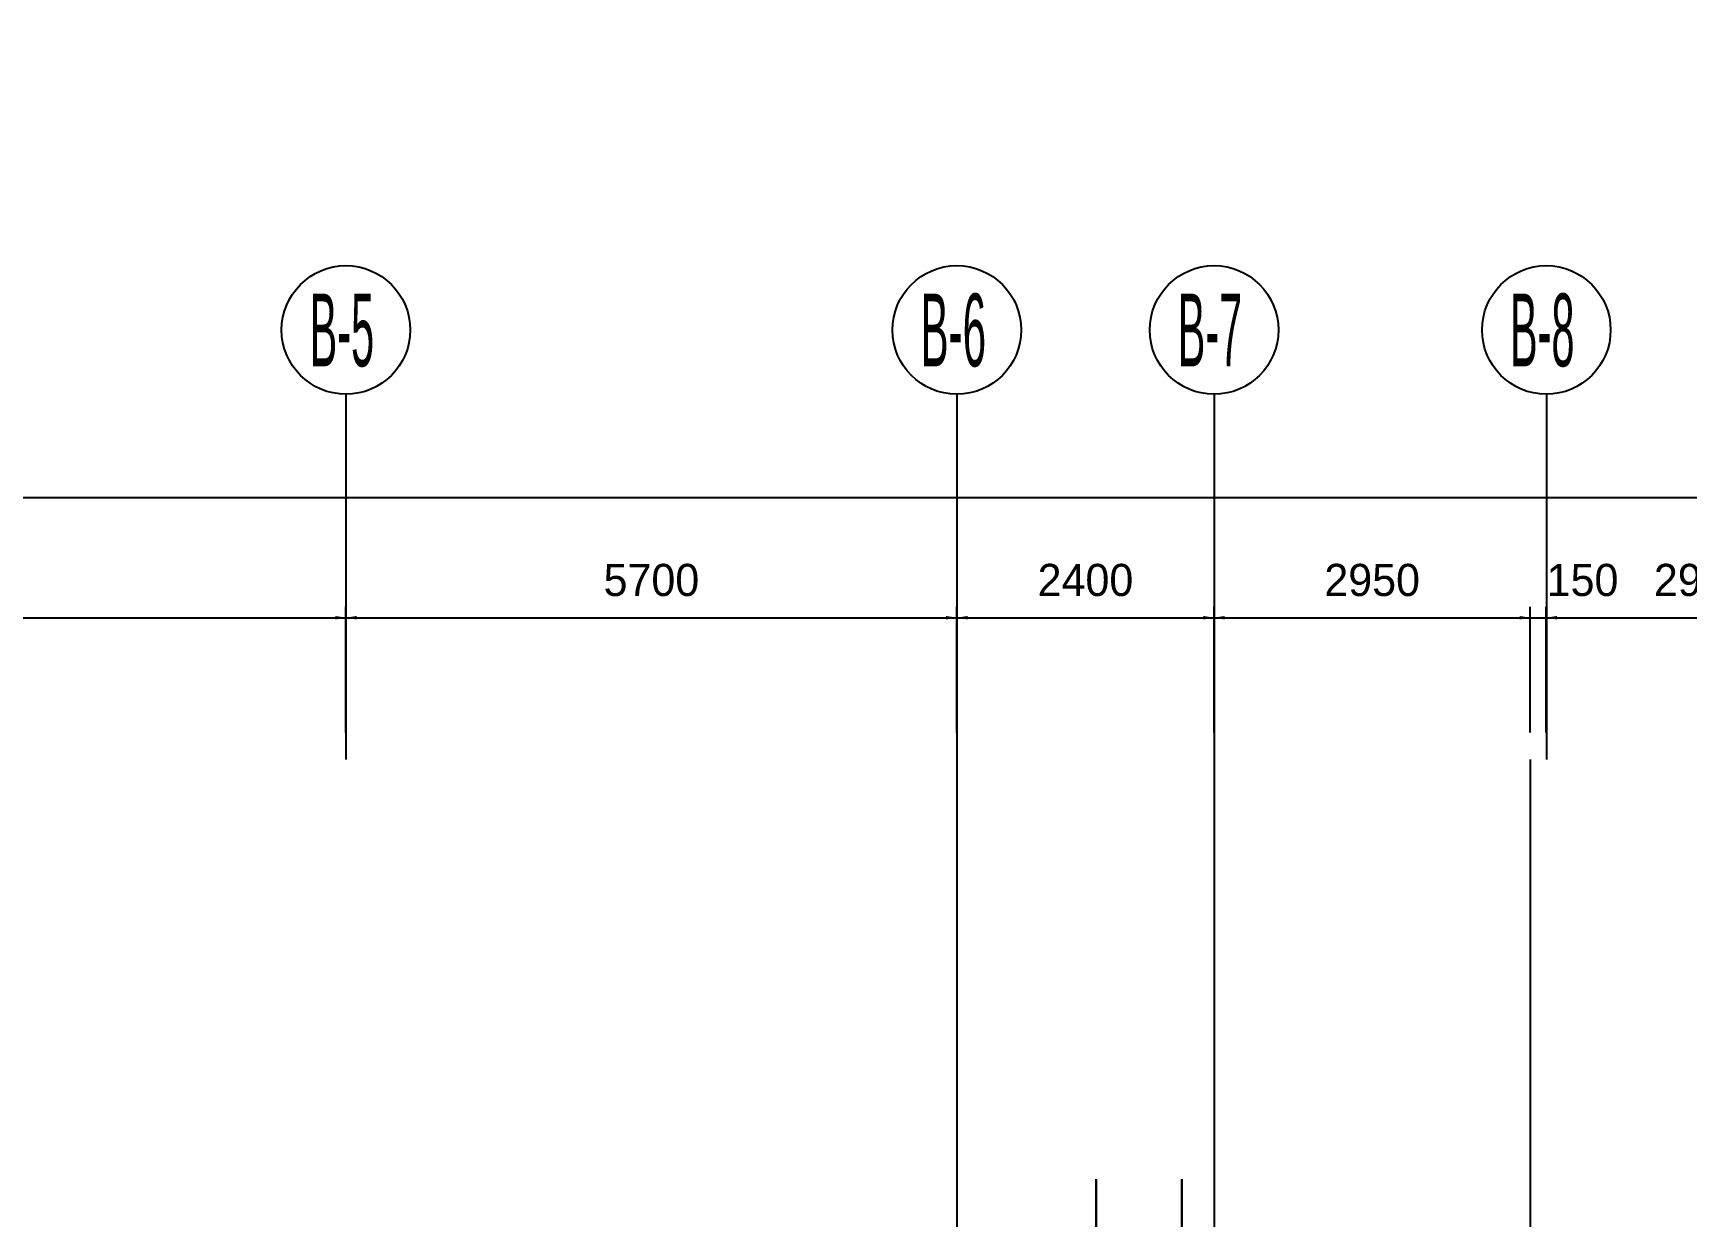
# Model space of a CAD drawing. Extents: x 387171 to 699106, y 11966 to 245688.
# Drawn here: x 521739 to 537170, y 234646 to 245688 of the extents above; entities that cross this region are included whole.
import ezdxf

# ---------------------------------------------------------------- set-up
doc = ezdxf.new("R2010")
doc.units = 0
doc.header["$LTSCALE"] = 100
doc.header["$MEASUREMENT"] = 0
for name, color, linetype in [('DOTE', 253, 'Continuous'), ('L-AXIS', 3, 'Continuous'), ('Q-dote', 253, 'Continuous')]:
    doc.layers.add(name, color=color, linetype=linetype)
doc.styles.add('tk', font='tk')
doc.dimstyles.get("Standard").update_dxf_attribs({"dimtxt": 300, "dimasz": 100, "dimexe": 100, "dimexo": 250, "dimgap": 100, "dimtad": 0, "dimtoh": 1, "dimdec": 0, "dimdsep": 46, "dimcen": 0.09, "dimclrt": 7, "dimadec": 0, "dimazin": 0, "dimtfac": 1, "dimtdec": 4, "dimtofl": 0, "dimtmove": 0, "dimatfit": 3, "dimfxl": 1, "dimtolj": 1, "dimtzin": 0, "dimarcsym": 0})

# ---------------------------------------------------------------- blocks, each defined once
blk = doc.blocks.new('*D1981')
at = {"layer": 'L-AXIS', "color": 0, "linetype": 'ByBlock', "lineweight": -2}
for p, q in [((494858, 239398), (494858, 241456)), ((494858, 241356), (656958, 241356)), ((656958, 239398), (656958, 241456))]:
    blk.add_line(p, q, dxfattribs=at)
for points in [[(494858, 241356), (494958, 241372), (494958, 241339)], [(656958, 241356), (656858, 241339), (656858, 241372)]]:
    blk.add_solid(points, dxfattribs=at)
at = {"layer": 'L-AXIS', "color": 7, "linetype": 'Continuous', "lineweight": -2, "insert": (548151, 241706), "char_height": 300, "width": 1106.67, "attachment_point": 5, "style": 'tk'}
blk.add_mtext('162100', dxfattribs=at)
blk = doc.blocks.new('*D3188')
at = {"layer": 'L-AXIS', "color": 0, "linetype": 'ByBlock', "lineweight": -2}
for p, q in [((516558, 239163), (516558, 240335)), ((524658, 239163), (524658, 240335)), ((516558, 240235), (524658, 240235))]:
    blk.add_line(p, q, dxfattribs=at)
for points in [[(516558, 240235), (516658, 240251), (516658, 240218)], [(524658, 240235), (524558, 240218), (524558, 240251)]]:
    blk.add_solid(points, dxfattribs=at)
at = {"layer": 'L-AXIS', "color": 7, "linetype": 'Continuous', "lineweight": -2, "insert": (520608, 240585), "char_height": 300, "width": 775, "attachment_point": 5, "style": 'tk'}
blk.add_mtext('8100', dxfattribs=at)
blk = doc.blocks.new('*D2795')
at = {"layer": 'L-AXIS', "color": 0, "linetype": 'ByBlock', "lineweight": -2}
for p, q in [((530358, 239163), (530358, 240335)), ((532758, 239163), (532758, 240335)), ((530358, 240235), (532758, 240235))]:
    blk.add_line(p, q, dxfattribs=at)
for points in [[(530358, 240235), (530458, 240251), (530458, 240218)], [(532758, 240235), (532658, 240218), (532658, 240251)]]:
    blk.add_solid(points, dxfattribs=at)
at = {"layer": 'L-AXIS', "color": 7, "linetype": 'Continuous', "lineweight": -2, "insert": (531558, 240585), "char_height": 300, "width": 785, "attachment_point": 5, "style": 'tk'}
blk.add_mtext('2400', dxfattribs=at)
blk = doc.blocks.new('*D3582')
at = {"layer": 'L-AXIS', "color": 0, "linetype": 'ByBlock', "lineweight": -2}
for p, q in [((524658, 239163), (524658, 240335)), ((530358, 239163), (530358, 240335)), ((524658, 240235), (530358, 240235))]:
    blk.add_line(p, q, dxfattribs=at)
for points in [[(524658, 240235), (524758, 240251), (524758, 240218)], [(530358, 240235), (530258, 240218), (530258, 240251)]]:
    blk.add_solid(points, dxfattribs=at)
at = {"layer": 'L-AXIS', "color": 7, "linetype": 'Continuous', "lineweight": -2, "insert": (527508, 240585), "char_height": 300, "width": 780, "attachment_point": 5, "style": 'tk'}
blk.add_mtext('5700', dxfattribs=at)
blk = doc.blocks.new('_AXISO')
blk.add_circle((0, 0), 0.5)
blk = doc.blocks.new('*D3325')
at = {"layer": 'L-AXIS', "color": 0, "linetype": 'ByBlock', "lineweight": -2}
for p, q in [((532758, 239163), (532758, 240335)), ((535708, 239163), (535708, 240335)), ((532758, 240235), (535708, 240235))]:
    blk.add_line(p, q, dxfattribs=at)
for points in [[(532758, 240235), (532858, 240251), (532858, 240218)], [(535708, 240235), (535608, 240218), (535608, 240251)]]:
    blk.add_solid(points, dxfattribs=at)
at = {"layer": 'L-AXIS', "color": 7, "linetype": 'Continuous', "lineweight": -2, "insert": (534233, 240585), "char_height": 300, "width": 775, "attachment_point": 5, "style": 'tk'}
blk.add_mtext('2950', dxfattribs=at)
blk = doc.blocks.new('*D4381')
at = {"layer": 'L-AXIS', "color": 0, "linetype": 'ByBlock', "lineweight": -2}
for p, q in [((535858, 239163), (535858, 240335)), ((538758, 239163), (538758, 240335)), ((535858, 240235), (538758, 240235))]:
    blk.add_line(p, q, dxfattribs=at)
for points in [[(535858, 240235), (535958, 240251), (535958, 240218)], [(538758, 240235), (538658, 240218), (538658, 240251)]]:
    blk.add_solid(points, dxfattribs=at)
at = {"layer": 'L-AXIS', "color": 7, "linetype": 'Continuous', "lineweight": -2, "insert": (537308, 240585), "char_height": 300, "width": 775, "attachment_point": 5, "style": 'tk'}
blk.add_mtext('2900', dxfattribs=at)
blk = doc.blocks.new('*D4119')
at = {"layer": 'L-AXIS', "color": 0, "linetype": 'ByBlock', "lineweight": -2}
for p, q in [((535708, 239163), (535708, 240335)), ((535858, 239163), (535858, 240335)), ((535508, 240235), (536058, 240235))]:
    blk.add_line(p, q, dxfattribs=at)
for points in [[(535708, 240235), (535608, 240218), (535608, 240251)], [(535858, 240235), (535958, 240251), (535958, 240218)]]:
    blk.add_solid(points, dxfattribs=at)
at = {"layer": 'L-AXIS', "color": 7, "linetype": 'Continuous', "lineweight": -2, "insert": (536196, 240585), "char_height": 300, "width": 476.67, "attachment_point": 5, "style": 'tk'}
blk.add_mtext('150', dxfattribs=at)
blk = doc.blocks.new('后浇带现场')
at = {"color": 6, "lineweight": 30}
for points in [[(714656, 762040), (714656, 738930), (710056, 738930), (710056, 730049), (775507, 730049), (775507, 772730)], [(715456, 762040), (715456, 738130), (710856, 738130), (710856, 730849), (774707, 730849), (774707, 772730)]]:
    blk.add_lwpolyline(points, dxfattribs=at)

msp = doc.modelspace()

# ---------------------------------------------------------------- linework, layer by layer
at = {"layer": 'DOTE'}
for p, q in [((530358.1, 238913.1), (530358.1, 212837.9)), ((532758, 238913.1), (532758.2, 95505.2)), ((535708.1, 238913.1), (535708.1, 218537.9))]:
    msp.add_line(p, q, dxfattribs=at)
at = {"layer": 'L-AXIS'}
for p, q in [((524658.1, 242318.6), (524658.1, 238913.1)), ((530358.1, 242318.6), (530358.1, 238913.1)), ((532758, 242318.6), (532758, 238913.1)), ((535858.1, 242318.6), (535858.1, 238913.1))]:
    msp.add_line(p, q, dxfattribs=at)
at = {"layer": 'Q-dote'}
msp.add_line((530358.1, 238913.1), (530358.1, 212837.9), dxfattribs=at)

# ---------------------------------------------------------------- block references
at = {"color": 3, "lineweight": 30}
msp.add_blockref('后浇带现场', (-182998.7, -527042.1), dxfattribs=at)
at = {"layer": 'L-AXIS'}
ref = msp.add_blockref('_AXISO', (524658.1, 242918.6), dxfattribs=dict(at, xscale=1199.999999999997, yscale=1200, rotation=359.9996457873818))
ref.add_attrib('A', 'B-5', (524318.7, 242579.2), dxfattribs={"height": 678.82, "style": 'tk', "width": 0.42623})
ref = msp.add_blockref('_AXISO', (530358.1, 242918.6), dxfattribs=dict(at, xscale=1199.999999999997, yscale=1200, rotation=359.9996457873818))
ref.add_attrib('A', 'B-6', (530018.7, 242579.2), dxfattribs={"height": 678.82, "style": 'tk', "width": 0.433333})
ref = msp.add_blockref('_AXISO', (532758, 242918.6), dxfattribs=dict(at, xscale=1199.999999999997, yscale=1200, rotation=359.9996457873818))
ref.add_attrib('A', 'B-7', (532418.6, 242579.2), dxfattribs={"height": 678.82, "style": 'tk', "width": 0.42623})
ref = msp.add_blockref('_AXISO', (535858.1, 242918.6), dxfattribs=dict(at, xscale=1199.999999999997, yscale=1200, rotation=359.9996457873818))
ref.add_attrib('A', 'B-8', (535518.7, 242579.2), dxfattribs={"height": 678.82, "style": 'tk', "width": 0.42623})

# ---------------------------------------------------------------- dimensions: what is measured, and where the dimension line sits
for base, p1, p2, picture, middle in [((656958.1, 241355.5), (494858.1, 239148.3), (656958.1, 239148.3), '*D1981', (548150.6, 241705.5)), ((524658.1, 240234.6), (516558.1, 238913.1), (524658.1, 238913.1), '*D3188', (520608.1, 240584.6)), ((530358.1, 240234.6), (524658.1, 238913.1), (530358.1, 238913.1), '*D3582', (527508.1, 240584.6)), ((532758.1, 240234.6), (530358.1, 238913.1), (532758.1, 238913.1), '*D2795', (531558.1, 240584.6)), ((535708.1, 240234.6), (532758.1, 238913.1), (535708.1, 238913.1), '*D3325', (534233.1, 240584.6)), ((535858.1, 240234.6), (535708.1, 238913.1), (535858.1, 238913.1), '*D4119', (535783.1, 240584.6)), ((538758.1, 240234.6), (535858.1, 238913.1), (538758.1, 238913.1), '*D4381', (537308.1, 240584.6))]:
    dim = msp.add_linear_dim(base=base, p1=p1, p2=p2, dimstyle='Standard', dxfattribs=at)
    dim.commit()
    dim.dimension.update_dxf_attribs({"geometry": picture, "text_midpoint": middle})

doc.saveas('drawing.dxf')
